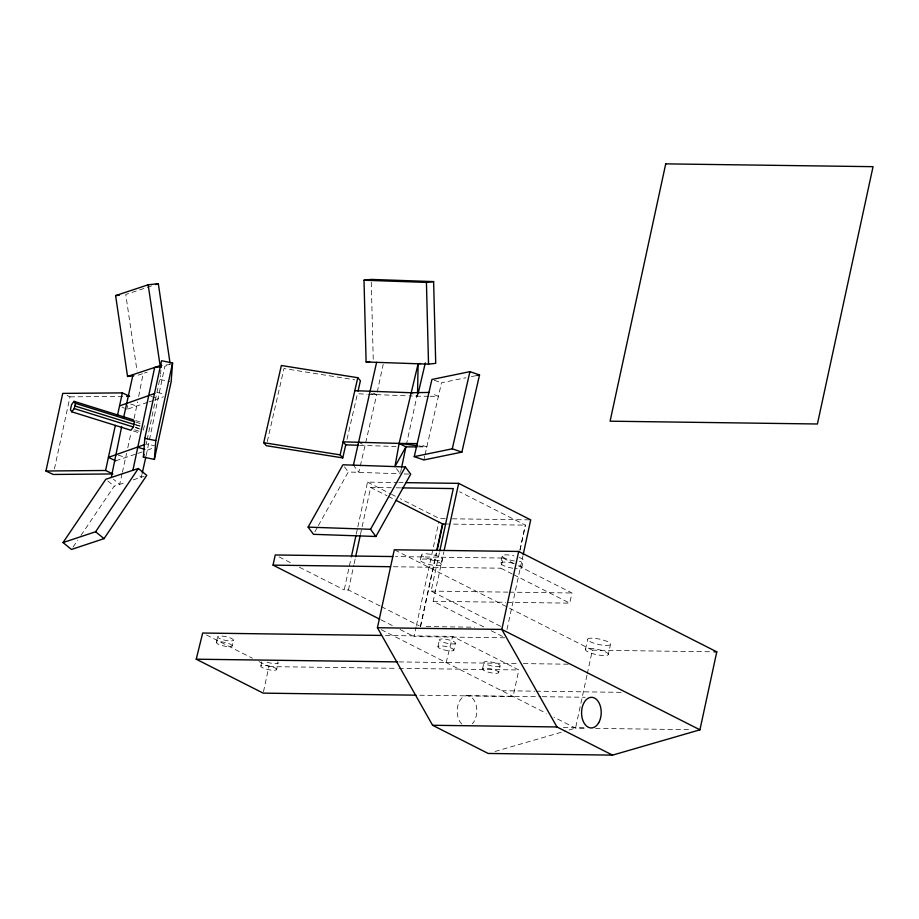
<?xml version="1.0" encoding="UTF-8"?>
<svg xmlns="http://www.w3.org/2000/svg" width="919" height="919" viewBox="0 0 919 919"><rect width="100%" height="100%" fill="white"/><g stroke="black" fill="none" stroke-linecap="round" stroke-linejoin="round"><path stroke-width="0.69" stroke-dasharray="4.59 3.45" d="M417.548 393.366L406.221 445.497M147.132 439.845L160.48 375.492M160.584 374.148L160.882 370.127M134.105 418.501L137.609 401.913M138.666 396.503L143.157 373.516L137.689 375.331M146.144 455.617L164.811 366.325L170.245 364.521L162.64 365.36M400.581 472.458L401.419 468.414M377.261 391.999L383.2 364.303M54.428 468.92L70.005 396.859L66.363 395.136M126.822 409.38L127.672 405.474M122.388 472.263L126.592 453.285M127.787 447.725L131.107 432.412M143.398 430.126L144.524 424.888M146.833 441.235L146.236 444.015L154.461 445.726M216.436 642.381L217.677 636.649M232.151 646.023A8.087 1.861 12.2 0 0 221.146 641.807A8.087 1.861 12.2 0 0 219.584 644.759A8.087 1.861 12.2 0 0 232.151 646.023L233.392 640.29A8.087 1.861 12.2 0 0 222.387 636.086A8.087 1.861 12.2 0 0 220.824 639.038A8.087 1.861 12.2 0 0 233.392 640.29M260.858 665.965L261.731 661.956M263.477 691.731L268.911 666.597L258.721 661.439M276.619 669.629A8.11 1.861 12.2 0 0 265.58 665.402A8.11 1.861 12.2 0 0 264.017 668.366A8.11 1.861 12.2 0 0 276.619 669.629L278.066 662.932M380.052 605.989L348.45 589.975L344.211 589.918L351.173 557.718M356.319 533.928L357.525 528.322M357.824 526.92L367.508 482.13L397.422 482.532M348.45 589.975L353.849 565.036M354.148 563.657L355.343 558.109M360.432 534.559L370.621 487.461L394.848 487.782M420.374 559.901L421.511 554.662M491.297 630.767L505.197 637.809L414.044 636.58L416.146 626.861M416.445 625.483L438.949 521.406M420.351 626.471L436.226 553.054M420.615 626.551L436.491 553.123M500.614 626.321L431.114 591.089L439.5 552.296M483.716 626.919L433.159 601.302L443.831 551.951M441.235 564.737A10.729 2.47 12.2 0 0 426.623 559.154A10.729 2.47 12.2 0 0 424.555 563.071A10.729 2.47 12.2 0 0 441.235 564.737L442.361 559.499A10.729 2.47 12.2 0 0 427.76 553.916A10.729 2.47 12.2 0 0 425.692 557.822A10.729 2.47 12.2 0 0 442.361 559.499M437.984 646.574L439.489 639.635M453.848 650.25A8.156 1.872 12.2 0 0 442.74 646A8.156 1.872 12.2 0 0 441.166 648.986A8.156 1.872 12.2 0 0 453.848 650.25L455.353 643.311A8.156 1.872 12.2 0 0 444.245 639.061A8.156 1.872 12.2 0 0 442.659 642.036A8.156 1.872 12.2 0 0 455.353 643.311M512.813 568.241A10.764 2.481 12.2 0 1 500.798 562.991L502.36 555.742M512.297 574.03L500.809 568.206L503.003 558.051L395.572 556.592M482.567 668.906L484.014 662.231M519.924 550.01L525.312 525.082M520.051 550.079L525.438 525.14L459.592 491.78M507.001 629.492L522.9 555.938M498.695 672.639A8.294 1.907 12.2 0 0 487.403 668.32A8.294 1.907 12.2 0 0 485.795 671.352A8.294 1.907 12.2 0 0 498.695 672.639L500.131 665.965A8.294 1.907 12.2 0 0 488.851 661.646A8.294 1.907 12.2 0 0 487.242 664.678A8.294 1.907 12.2 0 0 500.131 665.965M521.728 567.85L523.29 560.59M385.475 635.489L452.596 636.385L518.833 669.951L513.101 696.487L418.846 695.212M507.162 602.313L569.769 603.151L571.974 592.996L518.327 565.817M585.495 649.354L587.689 639.187M586.977 675.235L575.535 728.135L564.622 731.294M587.275 673.834L592.387 650.17L395.561 550.424M608.298 654.558A11.706 2.688 12.2 0 0 592.169 648.492A11.706 2.688 12.2 0 0 590.216 652.835A11.706 2.688 12.2 0 0 608.298 654.558L610.503 644.38A11.706 2.688 12.2 0 0 594.375 638.314A11.706 2.688 12.2 0 0 592.422 642.657A11.706 2.688 12.2 0 0 610.503 644.38M122.089 473.607L119.688 484.359L113.37 479.201M141.94 474.48L141.331 477.179L138.172 474.595M267.28 441.568L283.982 368.542L354.745 379.834M347.003 439.339L357.445 393.711L367.06 394.24M365.693 442.74L376.664 394.768L371.023 391.885M423.854 459.948L424.75 456.031M425.049 454.733L441.511 382.775L465.956 377.743M418.145 393.424L417.502 396.192L409.047 395.894M446.152 662.553L452.596 636.385M314.872 531.825L317.652 526.84M318.353 525.588L348.29 471.987L400.305 473.802M73.049 547.115L77.805 540.085M80.964 535.398L114.209 486.185L126.454 482.119M154.403 400.133L163.398 396.813M147.35 450.23L153.507 447.771M128.074 408.955L147.649 402.384M115.702 460.833L136.517 453.848M137.873 453.389L144.639 451.137M151.532 285.924L125.754 294.494L137.057 371.081M144.513 373.068L147.224 372.172M148.993 401.936L153.059 400.581M133.221 479.867L144.053 476.272M495.008 751.478L563.255 731.696M471.39 376.629L476.812 375.503M70.005 396.859L126.799 396.365M418.467 446.887L426.841 446.91L419.638 444.44M428.645 396.261L417.502 396.192L410.724 392.735M430.046 396.261L438.409 396.319L431.31 393.424M398.846 482.555L403.119 482.613M396.273 487.805L400.546 487.863M445.244 518.707L439.546 518.638L400.374 498.776M452.366 518.81L529.275 519.844M445.508 524.002L525.438 525.14M393.378 566.747L500.809 568.206M431.114 591.089L507.931 592.135M509.356 592.146L571.974 592.996M433.159 601.302L505.737 602.29M426.186 626.563L474.641 627.217M592.387 650.17L712.501 651.801M399.018 661.921L517.627 663.518M523.348 663.598L569.102 664.219M268.911 666.597L397.445 668.331M398.869 668.343L518.833 669.951M501.74 690.732L534.628 691.168M536.053 691.191L621.83 692.352M466.496 695.683L540.843 696.671M542.267 696.694L585.162 697.268M563.313 727.549L584.76 727.837M584.116 728.25L575.535 728.135L553.87 717.153M595.558 728.399L691.352 729.697M359.547 445.301L396.043 446.531M368.427 394.308L407.645 395.848M404.211 473.94L410.713 474.158M418.524 445.864L426.841 446.91M371.207 393.746L376.664 394.768M160.17 379.513L169.774 381.523M157.356 392.562L164.214 393.998M150.957 396.445L158.47 398.789M130.555 404.027L136.816 405.98M135.679 420.569L140.676 422.131M135.759 422.154L140.768 423.716M135.713 424.601L140.71 426.152M135.196 424.773L142.709 427.117M135.139 427.209L138.895 428.38M135.886 427.783L140.894 429.345M134.576 429.828L139.585 431.39M133.416 431.034L138.424 432.596M118.172 455.123L125.685 457.455M434.308 380.305L441.511 382.775M121.974 407.083L124.398 408.231M367.508 482.13L390.265 493.652M391.528 494.296L395.319 496.214M370.621 487.461L387.048 495.778M388.312 496.421L394.63 499.626M503.003 558.051L517.052 565.162M513.583 574.674L569.769 603.151M381.316 606.632L419.225 625.839M279.077 556.914L293.127 564.025M299.502 567.264L344.211 589.918M381.017 619.843L393.723 626.276M400.075 629.504L414.044 636.58M381.247 629.676L546.231 713.27M206.488 634.972L252.357 658.211M358.295 442.016L365.073 445.474L358.789 472.355L354.194 466.186M107.891 481.016L114.209 486.185M396.468 468.656L399.535 472.768M344.464 466.841L348.29 471.987M371.276 282.294L373.298 361.167M519.097 557.419A10.764 2.481 12.2 0 1 519.384 561.486M514.376 560.992A10.764 2.481 12.2 0 1 502.291 556.064A10.764 2.481 12.2 0 1 514.031 555.903M461.797 724.069A15.324 9.822 -89.2 0 1 459.523 701.197A15.324 9.822 -89.2 0 1 474.388 700.715A15.324 9.822 -89.2 0 1 472.366 723.712M277.469 661.829A8.11 1.861 12.2 0 1 275.126 663.598A8.11 1.861 12.2 0 1 265.465 661.669M519.511 565.53A10.764 2.481 12.2 0 1 515.456 568.597M500.798 562.991A10.764 2.481 12.2 0 1 515.134 563.852"/><path stroke-width="1.38" d="M417.548 393.366L418.122 363.786L420.511 363.522M143.398 457.122L144.811 438.329L161.595 360.73L172.565 363.016L171.141 381.81L154.369 459.408L143.398 457.122L143.961 454.491M161.089 367.439L161.296 364.763M154.369 459.408L155.782 440.626L172.565 363.016M111.268 477.478L121.687 426.508M132.91 470.287L154.668 367.451L161.009 366.75M401.706 467.07L405.911 446.864L399.133 443.406L343.109 441.844L345.739 444.865L358.169 445.255M353.424 465.152L376.606 362.339M45.95 471.01L105.582 470.482L112.865 473.94L53.233 474.468L45.95 471.01L62.733 393.401L122.365 392.884L129.648 396.342L126.799 396.365M71.785 411.815L74.255 408.564L75.381 403.338L74.048 401.35L71.579 404.601L70.441 409.828L71.785 411.815L130.912 430.253L133.381 427.002L134.507 421.775L133.175 419.788L74.048 401.35M105.582 470.482L115.335 425.394M117.437 415.664L122.365 392.884M123.491 418.156L133.014 374.63M379.754 619.199L273.046 565.128L275.24 554.973L392.7 556.558M351.472 556.317L356.009 535.317M355.642 556.73L360.133 535.949M377.433 627.734L394.285 549.78L518.684 551.457L716.786 651.858L699.933 729.812L612.559 755.131L488.184 753.454L432.585 725.275L377.433 627.734L501.82 629.423L699.933 729.812M436.824 550.274L442.521 523.956L445.635 524.06M437.088 550.343L442.786 524.025L395.894 500.269M439.799 550.918L453.274 488.575L401.971 487.874M444.13 550.55L458.661 483.36L405.968 482.647M518.684 551.457L501.82 629.423L556.96 726.963L612.559 755.131M523.198 554.559L530.7 519.867L458.661 483.36M142.238 473.136L145.845 456.961M345.739 444.865L342.753 457.903L266.338 445.704L263.707 442.682L281.363 365.509L357.79 377.709L360.409 380.742L358.031 391.115M342.753 457.903L340.133 454.871L357.79 377.709M414.251 456.64L431.907 379.478L469.931 371.644L479.534 374.952L461.878 452.114L423.854 459.948L414.251 456.64L452.286 448.817L461.878 452.114M452.286 448.817L469.931 371.644M418.145 393.424L425.302 362.982M415.985 695.178L263.179 693.133L196.229 659.199L202.674 633.03L381.19 635.431M418.122 363.786L399.133 443.406L394.94 466.599L405.911 446.864L417.065 446.887M308.118 527.115L342.925 464.784L405.348 466.967L410.713 474.158L375.905 536.489L313.482 534.318L308.118 527.115L370.541 529.287L375.905 536.489M370.541 529.287L405.348 466.967M63.043 542.566L105.788 479.293L138.344 468.483L146.764 475.364L104.031 538.637L71.464 549.459L63.043 542.566L95.61 531.756L138.344 468.483M119.539 405.922L154.817 393.447M115.702 460.833L108.419 457.375L144.961 444.451M133.887 375.756L127.546 376.457L115.61 295.608L148.166 284.798L158.321 283.672L170.038 363.108M155.598 284.58L158.321 283.672M127.546 376.457L160.101 365.636L148.166 284.798M476.812 375.503L479.534 374.952M364.004 280.226L371.196 279.422L433.619 281.605L435.721 363.338L428.53 364.154L366.107 361.971L364.004 280.226L426.427 282.409L433.619 281.605M366.107 361.971L369.702 361.569M115.61 295.608L119.424 295.194M428.943 392.447L410.724 392.735L354.814 390.678M417.237 443.613L399.133 443.406L417.146 445.681M273.046 565.128L390.506 566.713M713.925 651.812L716.786 651.858M196.229 659.199L397.594 661.898M432.585 725.275L556.96 726.963M263.707 442.682L340.133 454.871M144.811 438.329L155.782 440.626M75.381 403.338L134.507 421.775M74.818 405.945L133.944 424.383M74.255 408.564L133.381 427.002M137.333 447.105L144.846 449.448M95.61 531.756L104.031 538.637M426.427 282.409L428.53 364.154M665.724 163.869L610.09 421.189L817.416 423.992L873.05 166.672L665.724 163.869M598.694 722.748A15.324 9.822 -89.2 0 0 593.444 697.613A15.324 9.822 -89.2 0 0 582.049 717.544A15.324 9.822 -89.2 0 0 598.694 722.748"/></g></svg>
